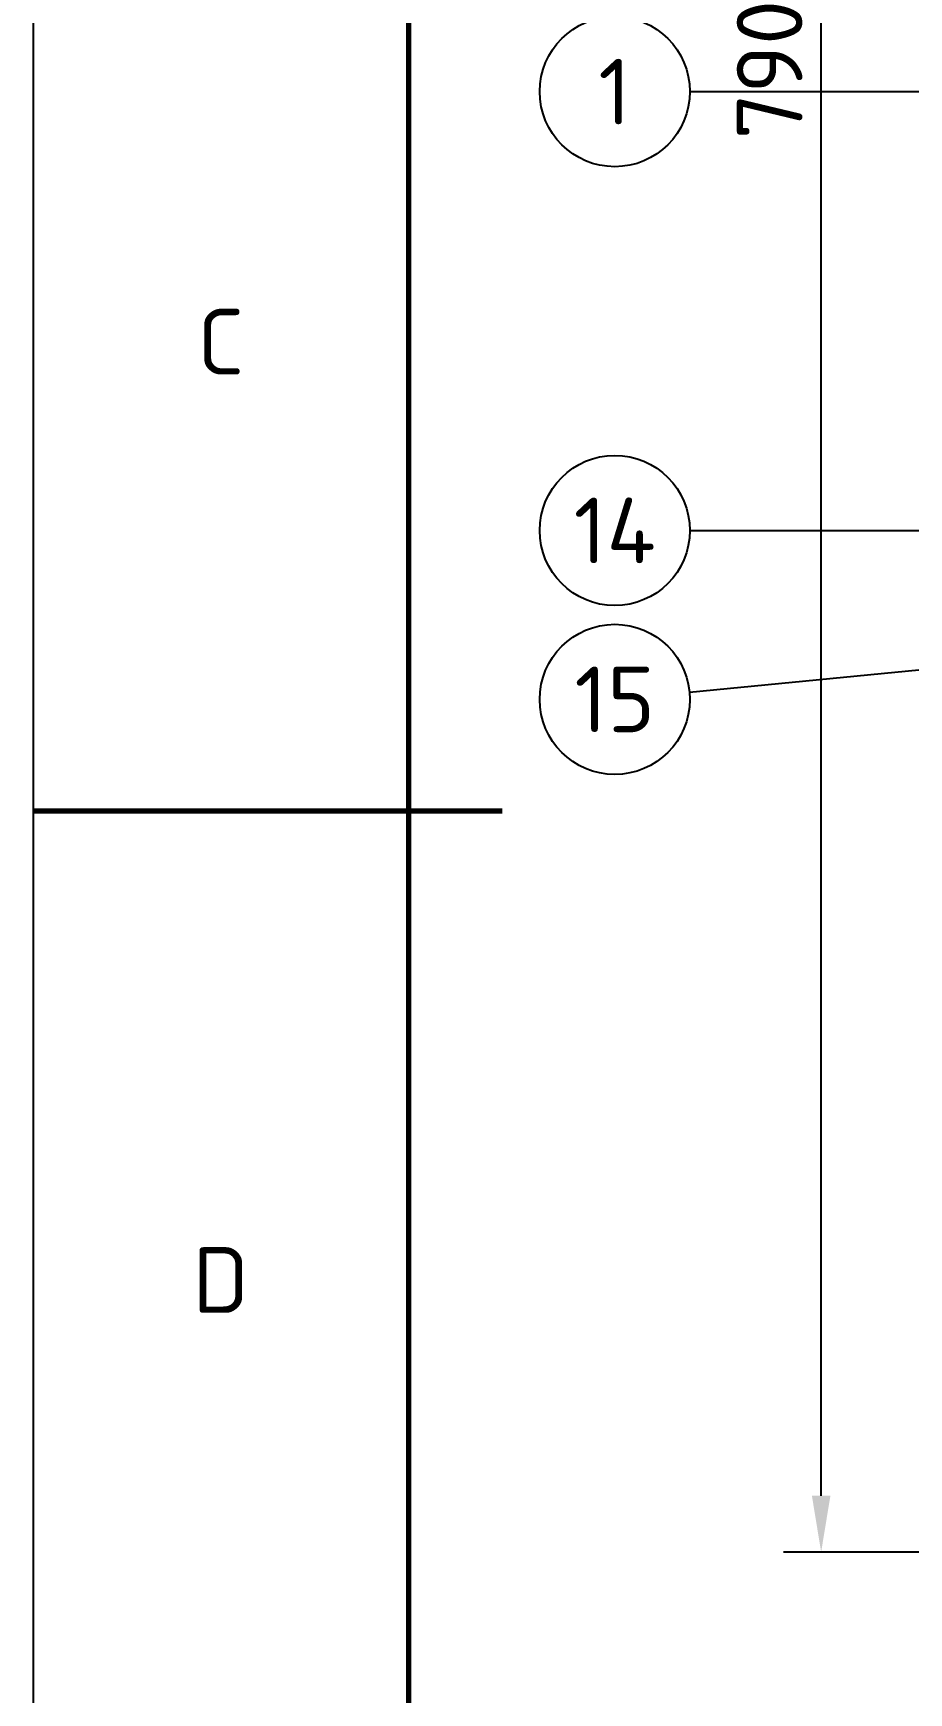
# Model space of a CAD drawing. Header units: millimetres. Extents: x 0 to 420, y 0 to 297.
# Drawn here: x 0 to 46.7, y 101.5 to 189.9 of the extents above; entities that cross this region are included whole.
import ezdxf
from ezdxf.enums import TextEntityAlignment as Align

# ---------------------------------------------------------------- set-up
doc = ezdxf.new("R2010")
doc.units = ezdxf.units.MM
for name, color, linetype, lineweight in [('04-COTA', 3, 'CONTINUOUS', 25), ('06-TEXTO', 7, 'CONTINUOUS', 25), ('07-RECUADRO', 7, 'CONTINUOUS', 70), ('08-FINA', 5, 'CONTINUOUS', 25)]:
    doc.layers.add(name, color=color, linetype=linetype, lineweight=lineweight)
doc.styles.add('ISO3098', font='isocpeur.ttf')
doc.dimstyles.new('FLAMA-ISO', dxfattribs={"dimtxt": 3.5, "dimasz": 3, "dimexe": 2, "dimexo": 1, "dimgap": 1, "dimtad": 1, "dimdec": 1, "dimtxsty": 'ISO3098', "dimcen": 2.5, "dimclrd": 3, "dimclre": 3, "dimclrt": 3, "dimazin": 3, "dimtfac": 1, "dimtmove": 0, "dimatfit": 3, "dimlwd": 25, "dimlwe": 25})

msp = doc.modelspace()

# ---------------------------------------------------------------- linework, layer by layer
at = {"layer": '07-RECUADRO'}
msp.add_line((0, 148.5), (25, 148.5), dxfattribs=at)
msp.add_lwpolyline([(20, 10), (410, 10), (410, 287), (20, 287)], close=True, dxfattribs=at)
at = {"layer": '08-FINA'}
for p, q in [((35, 186.825), (89.1, 186.825)), ((35, 163.44), (73, 163.44)), ((34.981, 154.829), (96.53, 160.84))]:
    msp.add_line(p, q, dxfattribs=at)
msp.add_lwpolyline([(0, 0), (420, 0), (420, 297), (0, 297)], close=True, dxfattribs=at)
for centre in [(31, 186.825), (31, 163.44), (31, 154.44)]:
    msp.add_circle(centre, 4, dxfattribs=at)

# ---------------------------------------------------------------- texts
at = {"layer": '06-TEXTO', "style": 'ISO3098'}
for s, p in [('1', (31, 186.825)), ('C', (10, 173.5)), ('14', (31, 163.44)), ('15', (31, 154.44)), ('D', (10, 123.5))]:
    msp.add_text(s, height=3.5, dxfattribs=at).set_placement(p, align=Align.MIDDLE_CENTER)

# ---------------------------------------------------------------- dimensions: what is measured, and where the dimension line sits
at = {"layer": '04-COTA'}
msp.add_linear_dim(base=(42, 109), p1=(64, 109), p2=(64, 267), angle=90, dimstyle='FLAMA-ISO', override={"dimlfac": 5}, dxfattribs=at).render()

doc.saveas('drawing.dxf')
